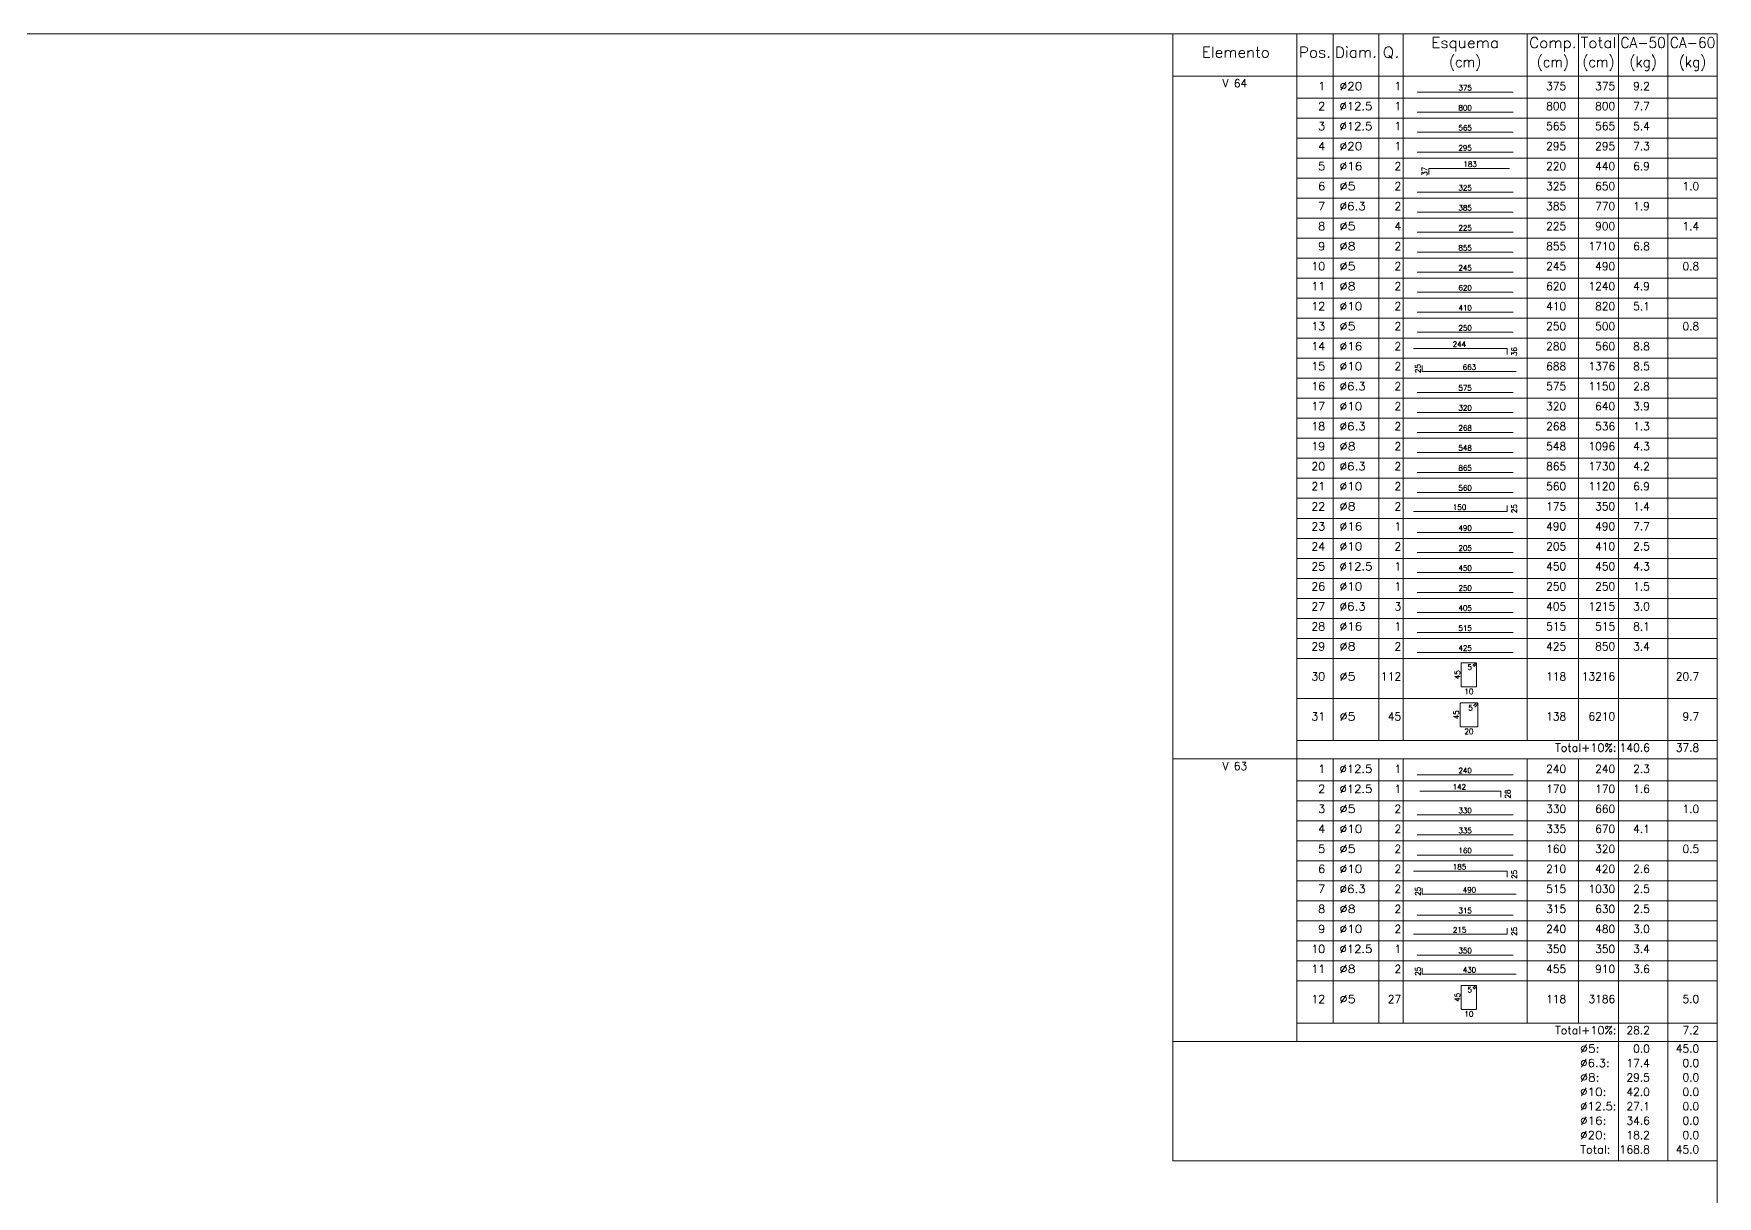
# Model space of a CAD drawing. Header units: millimetres. Extents: x 0 to 84, y 0 to 59.4.
# Drawn here: x 41.92 to 84, y 30.35 to 59.4 of the extents above; entities that cross this region are included whole.
import ezdxf
from ezdxf.enums import TextEntityAlignment as Align

# ---------------------------------------------------------------- set-up
doc = ezdxf.new("R2010")
doc.units = ezdxf.units.MM
for name, color, linetype, lineweight in [('DETALHES_TABELA', 7, 'Continuous', 9), ('QUAD_BORDA', 1, 'Continuous', 20), ('QUAD_LIMITES', 2, 'Continuous', 0), ('TABELAS', 1, 'Continuous', 0), ('TEXTO_TABELAS', 1, 'Continuous', 0), ('TEXTOS_COTAS_DETALHES_TABELA', 1, 'Continuous', 0)]:
    doc.layers.add(name, color=color, linetype=linetype, lineweight=lineweight)
doc.styles.add('CYPETXT', font='', dxfattribs={"height": 0.2})
doc.styles.get('CYPETXT').set_extended_font_data('romans')

msp = doc.modelspace()

# ---------------------------------------------------------------- linework, layer by layer
at = {"layer": 'DETALHES_TABELA'}
for points in [[(76.498, 57.938), (78.898, 57.938)], [(76.498, 57.438), (78.898, 57.438)], [(76.498, 56.938), (78.898, 56.938)], [(76.498, 56.438), (78.898, 56.438)], [(76.787, 55.885), (76.787, 56.035), (78.805, 56.035)], [(76.498, 55.438), (78.898, 55.438)], [(76.498, 54.938), (78.898, 54.938)], [(76.498, 54.438), (78.898, 54.438)], [(76.498, 53.938), (78.898, 53.938)], [(76.498, 53.438), (78.898, 53.438)], [(76.498, 52.938), (78.898, 52.938)], [(76.498, 52.438), (78.898, 52.438)], [(76.498, 51.938), (78.898, 51.938)], [(76.406, 51.532), (78.748, 51.532), (78.748, 51.382)], [(76.627, 51.107), (76.627, 50.957), (78.972, 50.957)], [(76.498, 50.438), (78.898, 50.438)], [(76.498, 49.938), (78.898, 49.938)], [(76.498, 49.438), (78.898, 49.438)], [(76.498, 48.938), (78.898, 48.938)], [(76.498, 48.438), (78.898, 48.438)], [(76.406, 47.457), (78.748, 47.457), (78.748, 47.607)], [(76.498, 47.938), (78.898, 47.938)], [(76.498, 46.938), (78.898, 46.938)], [(76.498, 46.438), (78.898, 46.438)], [(76.498, 45.938), (78.898, 45.938)], [(76.498, 45.438), (78.898, 45.438)], [(76.498, 44.938), (78.898, 44.938)], [(76.498, 44.438), (78.898, 44.438)], [(76.498, 43.938), (78.898, 43.938)], [(77.918, 43.587), (77.98, 43.648), (77.982, 43.651), (77.984, 43.654), (77.985, 43.658), (77.985, 43.662), (77.985, 43.666), (77.984, 43.669), (77.982, 43.672), (77.98, 43.675), (77.977, 43.678), (77.973, 43.679), (77.97, 43.681), (77.966, 43.681), (77.615, 43.681), (77.608, 43.679), (77.602, 43.675), (77.597, 43.669), (77.596, 43.662), (77.596, 43.1), (77.597, 43.093), (77.602, 43.086), (77.608, 43.082), (77.615, 43.081), (77.966, 43.081), (77.973, 43.082), (77.98, 43.086), (77.984, 43.093), (77.985, 43.1), (77.985, 43.662), (77.985, 43.666), (77.984, 43.669), (77.982, 43.672), (77.98, 43.675), (77.977, 43.678), (77.973, 43.679), (77.97, 43.681), (77.966, 43.681), (77.962, 43.681), (77.959, 43.679), (77.956, 43.678), (77.953, 43.675), (77.891, 43.614)], [(77.937, 42.573), (78.006, 42.643), (78.009, 42.646), (78.011, 42.65), (78.012, 42.654), (78.013, 42.658), (78.012, 42.662), (78.011, 42.666), (78.009, 42.67), (78.006, 42.673), (78.003, 42.676), (77.999, 42.678), (77.995, 42.679), (77.991, 42.68), (77.593, 42.68), (77.585, 42.678), (77.578, 42.673), (77.573, 42.666), (77.572, 42.658), (77.572, 42.101), (77.573, 42.093), (77.578, 42.086), (77.585, 42.081), (77.593, 42.08), (77.991, 42.08), (77.999, 42.081), (78.006, 42.086), (78.011, 42.093), (78.013, 42.101), (78.013, 42.658), (78.012, 42.662), (78.011, 42.666), (78.009, 42.67), (78.006, 42.673), (78.003, 42.676), (77.999, 42.678), (77.995, 42.679), (77.991, 42.68), (77.987, 42.679), (77.983, 42.678), (77.979, 42.676), (77.976, 42.673), (77.906, 42.604)], [(76.498, 40.878), (78.898, 40.878)], [(76.568, 40.475), (78.592, 40.475), (78.592, 40.325)], [(76.498, 39.878), (78.898, 39.878)], [(76.498, 39.378), (78.898, 39.378)], [(76.498, 38.878), (78.898, 38.878)], [(76.406, 38.472), (78.748, 38.472), (78.748, 38.322)], [(76.627, 38.047), (76.627, 37.897), (78.972, 37.897)], [(76.406, 36.897), (78.748, 36.897), (78.748, 37.047)], [(76.498, 37.378), (78.898, 37.378)], [(76.498, 36.378), (78.898, 36.378)], [(76.627, 36.047), (76.627, 35.897), (78.972, 35.897)], [(77.918, 35.527), (77.98, 35.588), (77.982, 35.591), (77.984, 35.594), (77.985, 35.598), (77.985, 35.602), (77.985, 35.606), (77.984, 35.609), (77.982, 35.612), (77.98, 35.615), (77.977, 35.618), (77.973, 35.619), (77.97, 35.621), (77.966, 35.621), (77.615, 35.621), (77.608, 35.619), (77.602, 35.615), (77.597, 35.609), (77.596, 35.602), (77.596, 35.04), (77.597, 35.033), (77.602, 35.026), (77.608, 35.022), (77.615, 35.021), (77.966, 35.021), (77.973, 35.022), (77.98, 35.026), (77.984, 35.033), (77.985, 35.04), (77.985, 35.602), (77.985, 35.606), (77.984, 35.609), (77.982, 35.612), (77.98, 35.615), (77.977, 35.618), (77.973, 35.619), (77.97, 35.621), (77.966, 35.621), (77.962, 35.621), (77.959, 35.619), (77.956, 35.618), (77.953, 35.615), (77.891, 35.554)]]:
    msp.add_lwpolyline(points, dxfattribs=at)
at = {"layer": 'QUAD_BORDA'}
msp.add_lwpolyline([(0, 0), (84, 0), (84, 59.4), (0, 59.4), (0, 0)], close=True, dxfattribs=at)
at = {"layer": 'QUAD_LIMITES'}
msp.add_lwpolyline([(0, 0), (84, 0), (84, 59.4), (0, 59.4), (0, 0)], close=True, dxfattribs=at)
at = {"layer": 'TABELAS'}
for p, q in [((70.392, 58.29), (70.392, 59.4)), ((70.392, 59.4), (84, 59.4)), ((73.492, 58.29), (73.492, 59.4)), ((74.396, 58.29), (74.396, 59.4)), ((75.544, 58.29), (75.544, 59.4)), ((76.148, 58.29), (76.148, 59.4)), ((79.248, 58.29), (79.248, 59.4)), ((80.532, 58.29), (80.532, 59.4)), ((81.528, 58.29), (81.528, 59.4)), ((82.764, 58.29), (82.764, 59.4)), ((84, 58.29), (84, 59.4)), ((70.392, 58.34), (84, 58.34)), ((70.392, 41.33), (70.392, 58.29)), ((73.492, 41.33), (73.492, 58.29)), ((74.396, 41.74), (74.396, 58.29)), ((75.544, 41.74), (75.544, 58.29)), ((76.148, 41.74), (76.148, 58.29)), ((79.248, 41.74), (79.248, 58.29)), ((80.532, 41.74), (80.532, 58.29)), ((81.528, 41.33), (81.528, 58.29)), ((82.764, 41.33), (82.764, 58.29)), ((84, 41.33), (84, 58.29)), ((73.492, 41.74), (84, 41.74)), ((70.392, 41.23), (70.392, 41.33)), ((70.392, 41.28), (84, 41.28)), ((73.492, 41.23), (73.492, 41.33)), ((74.396, 41.23), (74.396, 41.28)), ((75.544, 41.23), (75.544, 41.28)), ((76.148, 41.23), (76.148, 41.28)), ((79.248, 41.23), (79.248, 41.28)), ((80.532, 41.23), (80.532, 41.28)), ((81.528, 41.23), (81.528, 41.33)), ((82.764, 41.23), (82.764, 41.33)), ((84, 41.23), (84, 41.33)), ((70.392, 34.27), (70.392, 41.23)), ((73.492, 34.27), (73.492, 41.23)), ((74.396, 34.68), (74.396, 41.23)), ((75.544, 34.68), (75.544, 41.23)), ((76.148, 34.68), (76.148, 41.23)), ((79.248, 34.68), (79.248, 41.23)), ((80.532, 34.68), (80.532, 41.23)), ((81.528, 34.27), (81.528, 41.23)), ((82.764, 34.27), (82.764, 41.23)), ((84, 34.27), (84, 41.23)), ((73.492, 34.68), (84, 34.68)), ((70.392, 34.17), (70.392, 34.27)), ((70.392, 34.22), (84, 34.22)), ((70.392, 33.81), (70.392, 34.17)), ((73.492, 34.22), (73.492, 34.27)), ((81.528, 34.17), (81.528, 34.27)), ((81.528, 33.81), (81.528, 34.17)), ((82.764, 34.17), (82.764, 34.27)), ((82.764, 33.81), (82.764, 34.17)), ((84, 34.17), (84, 34.27)), ((84, 33.81), (84, 34.17)), ((70.392, 33.45), (70.392, 33.81)), ((81.528, 33.45), (81.528, 33.81)), ((82.764, 33.45), (82.764, 33.81)), ((84, 33.45), (84, 33.81)), ((70.392, 33.09), (70.392, 33.45)), ((81.528, 33.09), (81.528, 33.45)), ((82.764, 33.09), (82.764, 33.45)), ((84, 33.09), (84, 33.45)), ((70.392, 32.73), (70.392, 33.09)), ((81.528, 32.73), (81.528, 33.09)), ((82.764, 32.73), (82.764, 33.09)), ((84, 32.73), (84, 33.09)), ((70.392, 32.37), (70.392, 32.73)), ((81.528, 32.37), (81.528, 32.73)), ((82.764, 32.37), (82.764, 32.73)), ((84, 32.37), (84, 32.73)), ((70.392, 32.01), (70.392, 32.37)), ((70.392, 31.65), (70.392, 32.01)), ((81.528, 32.01), (81.528, 32.37)), ((81.528, 31.65), (81.528, 32.01)), ((82.764, 32.01), (82.764, 32.37)), ((82.764, 31.65), (82.764, 32.01)), ((84, 32.01), (84, 32.37)), ((84, 31.65), (84, 32.01)), ((70.392, 31.24), (70.392, 31.65)), ((81.528, 31.24), (81.528, 31.65)), ((82.764, 31.24), (82.764, 31.65)), ((84, 31.24), (84, 31.65)), ((70.392, 31.24), (84, 31.24))]:
    msp.add_line(p, q, dxfattribs=at)
at = {"layer": 'TEXTO_TABELAS'}
for p, q in [((73.492, 57.79), (84, 57.79)), ((73.492, 57.29), (84, 57.29)), ((73.492, 56.79), (84, 56.79)), ((73.492, 56.29), (84, 56.29)), ((73.492, 55.79), (84, 55.79)), ((73.492, 55.29), (84, 55.29)), ((73.492, 54.79), (84, 54.79)), ((73.492, 54.29), (84, 54.29)), ((73.492, 53.79), (84, 53.79)), ((73.492, 53.29), (84, 53.29)), ((73.492, 52.79), (84, 52.79)), ((73.492, 52.29), (84, 52.29)), ((73.492, 51.79), (84, 51.79)), ((73.492, 51.29), (84, 51.29)), ((73.492, 50.79), (84, 50.79)), ((73.492, 50.29), (84, 50.29)), ((73.492, 49.79), (84, 49.79)), ((73.492, 49.29), (84, 49.29)), ((73.492, 48.79), (84, 48.79)), ((73.492, 48.29), (84, 48.29)), ((73.492, 47.79), (84, 47.79)), ((73.492, 47.29), (84, 47.29)), ((73.492, 46.79), (84, 46.79)), ((73.492, 46.29), (84, 46.29)), ((73.492, 45.79), (84, 45.79)), ((73.492, 45.29), (84, 45.29)), ((73.492, 44.79), (84, 44.79)), ((73.492, 44.29), (84, 44.29)), ((73.492, 43.79), (84, 43.79)), ((73.492, 42.79), (84, 42.79)), ((73.492, 40.73), (84, 40.73)), ((73.492, 40.23), (84, 40.23)), ((73.492, 39.73), (84, 39.73)), ((73.492, 39.23), (84, 39.23)), ((73.492, 38.73), (84, 38.73)), ((73.492, 38.23), (84, 38.23)), ((73.492, 37.73), (84, 37.73)), ((73.492, 37.23), (84, 37.23)), ((73.492, 36.73), (84, 36.73)), ((73.492, 36.23), (84, 36.23)), ((73.492, 35.73), (84, 35.73))]:
    msp.add_line(p, q, dxfattribs=at)

# ---------------------------------------------------------------- texts
at = {"layer": 'TEXTO_TABELAS', "style": 'CYPETXT'}
for s, height, width, p, p2 in [('Elemento', 0.2667, 0.923378, (71.117, 58.803), (72.817, 58.803)), ('Pos.', 0.2667, 0.930268, (73.542, 58.803), (74.346, 58.803)), ('Diam.', 0.2667, 0.924488, (74.446, 58.803), (75.494, 58.803)), ('Q.', 0.2667, 1.025806, (75.634, 58.803), (76.058, 58.803)), ('Esquema', 0.2667, 0.93681, (76.85, 59.043), (78.546, 59.043)), ('Comp.', 0.2667, 0.895522, (79.298, 59.043), (80.482, 59.043)), ('Total', 0.2667, 0.935673, (80.582, 59.043), (81.478, 59.043)), ('CA-50', 0.2667, 0.813132, (81.578, 59.043), (82.714, 59.043)), ('CA-60', 0.2667, 0.813132, (82.814, 59.043), (83.95, 59.043)), ('(cm)', 0.2667, 0.819001, (77.298, 58.563), (78.098, 58.563)), ('(cm)', 0.2667, 0.819001, (79.49, 58.563), (80.29, 58.563)), ('(cm)', 0.2667, 0.819001, (80.63, 58.563), (81.43, 58.563)), ('(kg)', 0.2667, 0.827954, (81.804, 58.563), (82.488, 58.563)), ('(kg)', 0.2667, 0.827954, (83.04, 58.563), (83.724, 58.563)), ('V 64', 0.2, 0.816032, (71.631, 58.06), (72.252, 58.06)), ('1', 0.2, 0.872274, (74.028, 57.99), (74.196, 57.99)), ('%%c20', 0.2, 0.955414, (74.559, 57.99), (75.129, 57.99)), ('1', 0.2, 0.872274, (75.93, 57.99), (76.098, 57.99)), ('375', 0.2, 0.872274, (79.722, 57.99), (80.226, 57.99)), ('375', 0.2, 0.872274, (80.946, 57.99), (81.45, 57.99)), ('9.2', 0.2, 0.868127, (81.894, 57.99), (82.314, 57.99)), ('2', 0.2, 0.872274, (74.028, 57.49), (74.196, 57.49)), ('%%c12.5', 0.2, 0.925884, (74.559, 57.49), (75.381, 57.49)), ('1', 0.2, 0.872274, (75.93, 57.49), (76.098, 57.49)), ('800', 0.2, 0.872274, (79.722, 57.49), (80.226, 57.49)), ('800', 0.2, 0.872274, (80.946, 57.49), (81.45, 57.49)), ('7.7', 0.2, 0.868127, (81.894, 57.49), (82.314, 57.49)), ('3', 0.2, 0.872274, (74.028, 56.99), (74.196, 56.99)), ('%%c12.5', 0.2, 0.925884, (74.559, 56.99), (75.381, 56.99)), ('1', 0.2, 0.872274, (75.93, 56.99), (76.098, 56.99)), ('565', 0.2, 0.872274, (79.722, 56.99), (80.226, 56.99)), ('565', 0.2, 0.872274, (80.946, 56.99), (81.45, 56.99)), ('5.4', 0.2, 0.868127, (81.894, 56.99), (82.314, 56.99)), ('4', 0.2, 0.872274, (74.028, 56.49), (74.196, 56.49)), ('%%c20', 0.2, 0.955414, (74.559, 56.49), (75.129, 56.49)), ('1', 0.2, 0.872274, (75.93, 56.49), (76.098, 56.49)), ('295', 0.2, 0.872274, (79.722, 56.49), (80.226, 56.49)), ('295', 0.2, 0.872274, (80.946, 56.49), (81.45, 56.49)), ('7.3', 0.2, 0.868127, (81.894, 56.49), (82.314, 56.49)), ('5', 0.2, 0.872274, (74.028, 55.99), (74.196, 55.99)), ('%%c16', 0.2, 0.955414, (74.559, 55.99), (75.129, 55.99)), ('2', 0.2, 0.872274, (75.93, 55.99), (76.098, 55.99)), ('220', 0.2, 0.872274, (79.722, 55.99), (80.226, 55.99)), ('440', 0.2, 0.872274, (80.946, 55.99), (81.45, 55.99)), ('6.9', 0.2, 0.868127, (81.894, 55.99), (82.314, 55.99)), ('6', 0.2, 0.872274, (74.028, 55.49), (74.196, 55.49)), ('%%c5', 0.2, 0.99505, (74.559, 55.49), (74.961, 55.49)), ('2', 0.2, 0.872274, (75.93, 55.49), (76.098, 55.49)), ('325', 0.2, 0.872274, (79.722, 55.49), (80.226, 55.49)), ('650', 0.2, 0.872274, (80.946, 55.49), (81.45, 55.49)), ('1.0', 0.2, 0.868127, (83.13, 55.49), (83.55, 55.49)), ('7', 0.2, 0.872274, (74.028, 54.99), (74.196, 54.99)), ('%%c6.3', 0.2, 0.940736, (74.559, 54.99), (75.213, 54.99)), ('2', 0.2, 0.872274, (75.93, 54.99), (76.098, 54.99)), ('385', 0.2, 0.872274, (79.722, 54.99), (80.226, 54.99)), ('770', 0.2, 0.872274, (80.946, 54.99), (81.45, 54.99)), ('1.9', 0.2, 0.868127, (81.894, 54.99), (82.314, 54.99)), ('8', 0.2, 0.872274, (74.028, 54.49), (74.196, 54.49)), ('%%c5', 0.2, 0.99505, (74.559, 54.49), (74.961, 54.49)), ('4', 0.2, 0.872274, (75.93, 54.49), (76.098, 54.49)), ('225', 0.2, 0.872274, (79.722, 54.49), (80.226, 54.49)), ('900', 0.2, 0.872274, (80.946, 54.49), (81.45, 54.49)), ('1.4', 0.2, 0.868127, (83.13, 54.49), (83.55, 54.49)), ('9', 0.2, 0.872274, (74.028, 53.99), (74.196, 53.99)), ('%%c8', 0.2, 0.99505, (74.559, 53.99), (74.961, 53.99)), ('2', 0.2, 0.872274, (75.93, 53.99), (76.098, 53.99)), ('855', 0.2, 0.872274, (79.722, 53.99), (80.226, 53.99)), ('1710', 0.2, 0.872274, (80.778, 53.99), (81.45, 53.99)), ('6.8', 0.2, 0.868127, (81.894, 53.99), (82.314, 53.99)), ('10', 0.2, 0.872274, (73.86, 53.49), (74.196, 53.49)), ('%%c5', 0.2, 0.99505, (74.559, 53.49), (74.961, 53.49)), ('2', 0.2, 0.872274, (75.93, 53.49), (76.098, 53.49)), ('245', 0.2, 0.872274, (79.722, 53.49), (80.226, 53.49)), ('490', 0.2, 0.872274, (80.946, 53.49), (81.45, 53.49)), ('0.8', 0.2, 0.868127, (83.13, 53.49), (83.55, 53.49)), ('11', 0.2, 0.872274, (73.86, 52.99), (74.196, 52.99)), ('%%c8', 0.2, 0.99505, (74.559, 52.99), (74.961, 52.99)), ('2', 0.2, 0.872274, (75.93, 52.99), (76.098, 52.99)), ('620', 0.2, 0.872274, (79.722, 52.99), (80.226, 52.99)), ('1240', 0.2, 0.872274, (80.778, 52.99), (81.45, 52.99)), ('4.9', 0.2, 0.868127, (81.894, 52.99), (82.314, 52.99)), ('12', 0.2, 0.872274, (73.86, 52.49), (74.196, 52.49)), ('%%c10', 0.2, 0.955414, (74.559, 52.49), (75.129, 52.49)), ('2', 0.2, 0.872274, (75.93, 52.49), (76.098, 52.49)), ('410', 0.2, 0.872274, (79.722, 52.49), (80.226, 52.49)), ('820', 0.2, 0.872274, (80.946, 52.49), (81.45, 52.49)), ('5.1', 0.2, 0.868127, (81.894, 52.49), (82.314, 52.49)), ('13', 0.2, 0.872274, (73.86, 51.99), (74.196, 51.99)), ('%%c5', 0.2, 0.99505, (74.559, 51.99), (74.961, 51.99)), ('2', 0.2, 0.872274, (75.93, 51.99), (76.098, 51.99)), ('250', 0.2, 0.872274, (79.722, 51.99), (80.226, 51.99)), ('500', 0.2, 0.872274, (80.946, 51.99), (81.45, 51.99)), ('0.8', 0.2, 0.868127, (83.13, 51.99), (83.55, 51.99)), ('14', 0.2, 0.872274, (73.86, 51.49), (74.196, 51.49)), ('%%c16', 0.2, 0.955414, (74.559, 51.49), (75.129, 51.49)), ('2', 0.2, 0.872274, (75.93, 51.49), (76.098, 51.49)), ('280', 0.2, 0.872274, (79.722, 51.49), (80.226, 51.49)), ('560', 0.2, 0.872274, (80.946, 51.49), (81.45, 51.49)), ('8.8', 0.2, 0.868127, (81.894, 51.49), (82.314, 51.49)), ('15', 0.2, 0.872274, (73.86, 50.99), (74.196, 50.99)), ('%%c10', 0.2, 0.955414, (74.559, 50.99), (75.129, 50.99)), ('2', 0.2, 0.872274, (75.93, 50.99), (76.098, 50.99)), ('688', 0.2, 0.872274, (79.722, 50.99), (80.226, 50.99)), ('1376', 0.2, 0.872274, (80.778, 50.99), (81.45, 50.99)), ('8.5', 0.2, 0.868127, (81.894, 50.99), (82.314, 50.99)), ('16', 0.2, 0.872274, (73.86, 50.49), (74.196, 50.49)), ('%%c6.3', 0.2, 0.940736, (74.559, 50.49), (75.213, 50.49)), ('2', 0.2, 0.872274, (75.93, 50.49), (76.098, 50.49)), ('575', 0.2, 0.872274, (79.722, 50.49), (80.226, 50.49)), ('1150', 0.2, 0.872274, (80.778, 50.49), (81.45, 50.49)), ('2.8', 0.2, 0.868127, (81.894, 50.49), (82.314, 50.49)), ('17', 0.2, 0.872274, (73.86, 49.99), (74.196, 49.99)), ('%%c10', 0.2, 0.955414, (74.559, 49.99), (75.129, 49.99)), ('2', 0.2, 0.872274, (75.93, 49.99), (76.098, 49.99)), ('320', 0.2, 0.872274, (79.722, 49.99), (80.226, 49.99)), ('640', 0.2, 0.872274, (80.946, 49.99), (81.45, 49.99)), ('3.9', 0.2, 0.868127, (81.894, 49.99), (82.314, 49.99)), ('18', 0.2, 0.872274, (73.86, 49.49), (74.196, 49.49)), ('%%c6.3', 0.2, 0.940736, (74.559, 49.49), (75.213, 49.49)), ('2', 0.2, 0.872274, (75.93, 49.49), (76.098, 49.49)), ('268', 0.2, 0.872274, (79.722, 49.49), (80.226, 49.49)), ('536', 0.2, 0.872274, (80.946, 49.49), (81.45, 49.49)), ('1.3', 0.2, 0.868127, (81.894, 49.49), (82.314, 49.49)), ('19', 0.2, 0.872274, (73.86, 48.99), (74.196, 48.99)), ('%%c8', 0.2, 0.99505, (74.559, 48.99), (74.961, 48.99)), ('2', 0.2, 0.872274, (75.93, 48.99), (76.098, 48.99)), ('548', 0.2, 0.872274, (79.722, 48.99), (80.226, 48.99)), ('1096', 0.2, 0.872274, (80.778, 48.99), (81.45, 48.99)), ('4.3', 0.2, 0.868127, (81.894, 48.99), (82.314, 48.99)), ('20', 0.2, 0.872274, (73.86, 48.49), (74.196, 48.49)), ('%%c6.3', 0.2, 0.940736, (74.559, 48.49), (75.213, 48.49)), ('2', 0.2, 0.872274, (75.93, 48.49), (76.098, 48.49)), ('865', 0.2, 0.872274, (79.722, 48.49), (80.226, 48.49)), ('1730', 0.2, 0.872274, (80.778, 48.49), (81.45, 48.49)), ('4.2', 0.2, 0.868127, (81.894, 48.49), (82.314, 48.49)), ('21', 0.2, 0.872274, (73.86, 47.99), (74.196, 47.99)), ('%%c10', 0.2, 0.955414, (74.559, 47.99), (75.129, 47.99)), ('2', 0.2, 0.872274, (75.93, 47.99), (76.098, 47.99)), ('560', 0.2, 0.872274, (79.722, 47.99), (80.226, 47.99)), ('1120', 0.2, 0.872274, (80.778, 47.99), (81.45, 47.99)), ('6.9', 0.2, 0.868127, (81.894, 47.99), (82.314, 47.99)), ('22', 0.2, 0.872274, (73.86, 47.49), (74.196, 47.49)), ('%%c8', 0.2, 0.99505, (74.559, 47.49), (74.961, 47.49)), ('2', 0.2, 0.872274, (75.93, 47.49), (76.098, 47.49)), ('175', 0.2, 0.872274, (79.722, 47.49), (80.226, 47.49)), ('350', 0.2, 0.872274, (80.946, 47.49), (81.45, 47.49)), ('1.4', 0.2, 0.868127, (81.894, 47.49), (82.314, 47.49)), ('23', 0.2, 0.872274, (73.86, 46.99), (74.196, 46.99)), ('%%c16', 0.2, 0.955414, (74.559, 46.99), (75.129, 46.99)), ('1', 0.2, 0.872274, (75.93, 46.99), (76.098, 46.99)), ('490', 0.2, 0.872274, (79.722, 46.99), (80.226, 46.99)), ('490', 0.2, 0.872274, (80.946, 46.99), (81.45, 46.99)), ('7.7', 0.2, 0.868127, (81.894, 46.99), (82.314, 46.99)), ('24', 0.2, 0.872274, (73.86, 46.49), (74.196, 46.49)), ('%%c10', 0.2, 0.955414, (74.559, 46.49), (75.129, 46.49)), ('2', 0.2, 0.872274, (75.93, 46.49), (76.098, 46.49)), ('205', 0.2, 0.872274, (79.722, 46.49), (80.226, 46.49)), ('410', 0.2, 0.872274, (80.946, 46.49), (81.45, 46.49)), ('2.5', 0.2, 0.868127, (81.894, 46.49), (82.314, 46.49)), ('25', 0.2, 0.872274, (73.86, 45.99), (74.196, 45.99)), ('%%c12.5', 0.2, 0.925884, (74.559, 45.99), (75.381, 45.99)), ('1', 0.2, 0.872274, (75.93, 45.99), (76.098, 45.99)), ('450', 0.2, 0.872274, (79.722, 45.99), (80.226, 45.99)), ('450', 0.2, 0.872274, (80.946, 45.99), (81.45, 45.99)), ('4.3', 0.2, 0.868127, (81.894, 45.99), (82.314, 45.99)), ('26', 0.2, 0.872274, (73.86, 45.49), (74.196, 45.49)), ('%%c10', 0.2, 0.955414, (74.559, 45.49), (75.129, 45.49)), ('1', 0.2, 0.872274, (75.93, 45.49), (76.098, 45.49)), ('250', 0.2, 0.872274, (79.722, 45.49), (80.226, 45.49)), ('250', 0.2, 0.872274, (80.946, 45.49), (81.45, 45.49)), ('1.5', 0.2, 0.868127, (81.894, 45.49), (82.314, 45.49)), ('27', 0.2, 0.872274, (73.86, 44.99), (74.196, 44.99)), ('%%c6.3', 0.2, 0.940736, (74.559, 44.99), (75.213, 44.99)), ('3', 0.2, 0.872274, (75.93, 44.99), (76.098, 44.99)), ('405', 0.2, 0.872274, (79.722, 44.99), (80.226, 44.99)), ('1215', 0.2, 0.872274, (80.778, 44.99), (81.45, 44.99)), ('3.0', 0.2, 0.868127, (81.894, 44.99), (82.314, 44.99)), ('28', 0.2, 0.872274, (73.86, 44.49), (74.196, 44.49)), ('%%c16', 0.2, 0.955414, (74.559, 44.49), (75.129, 44.49)), ('1', 0.2, 0.872274, (75.93, 44.49), (76.098, 44.49)), ('515', 0.2, 0.872274, (79.722, 44.49), (80.226, 44.49)), ('515', 0.2, 0.872274, (80.946, 44.49), (81.45, 44.49)), ('8.1', 0.2, 0.868127, (81.894, 44.49), (82.314, 44.49)), ('29', 0.2, 0.872274, (73.86, 43.99), (74.196, 43.99)), ('%%c8', 0.2, 0.99505, (74.559, 43.99), (74.961, 43.99)), ('2', 0.2, 0.872274, (75.93, 43.99), (76.098, 43.99)), ('425', 0.2, 0.872274, (79.722, 43.99), (80.226, 43.99)), ('850', 0.2, 0.872274, (80.946, 43.99), (81.45, 43.99)), ('3.4', 0.2, 0.868127, (81.894, 43.99), (82.314, 43.99)), ('30', 0.2, 0.872274, (73.86, 43.24), (74.196, 43.24)), ('%%c5', 0.2, 0.99505, (74.559, 43.24), (74.961, 43.24)), ('112', 0.2, 0.872274, (75.594, 43.24), (76.098, 43.24)), ('118', 0.2, 0.872274, (79.722, 43.24), (80.226, 43.24)), ('13216', 0.2, 0.872274, (80.61, 43.24), (81.45, 43.24)), ('20.7', 0.2, 0.869308, (82.962, 43.24), (83.55, 43.24)), ('31', 0.2, 0.872274, (73.86, 42.24), (74.196, 42.24)), ('%%c5', 0.2, 0.99505, (74.559, 42.24), (74.961, 42.24)), ('45', 0.2, 0.872274, (75.762, 42.24), (76.098, 42.24)), ('138', 0.2, 0.872274, (79.722, 42.24), (80.226, 42.24)), ('6210', 0.2, 0.872274, (80.778, 42.24), (81.45, 42.24)), ('9.7', 0.2, 0.868127, (83.13, 42.24), (83.55, 42.24)), ('Total+10%:', 0.2, 0.906671, (79.945, 41.46), (81.478, 41.46)), ('140.6', 0.2, 0.869965, (81.558, 41.46), (82.314, 41.46)), ('37.8', 0.2, 0.869308, (82.962, 41.46), (83.55, 41.46)), ('V 63', 0.2, 0.816032, (71.631, 41), (72.252, 41)), ('1', 0.2, 0.872274, (74.028, 40.93), (74.196, 40.93)), ('%%c12.5', 0.2, 0.925884, (74.559, 40.93), (75.381, 40.93)), ('1', 0.2, 0.872274, (75.93, 40.93), (76.098, 40.93)), ('240', 0.2, 0.872274, (79.722, 40.93), (80.226, 40.93)), ('240', 0.2, 0.872274, (80.946, 40.93), (81.45, 40.93)), ('2.3', 0.2, 0.868127, (81.894, 40.93), (82.314, 40.93)), ('2', 0.2, 0.872274, (74.028, 40.43), (74.196, 40.43)), ('%%c12.5', 0.2, 0.925884, (74.559, 40.43), (75.381, 40.43)), ('1', 0.2, 0.872274, (75.93, 40.43), (76.098, 40.43)), ('170', 0.2, 0.872274, (79.722, 40.43), (80.226, 40.43)), ('170', 0.2, 0.872274, (80.946, 40.43), (81.45, 40.43)), ('1.6', 0.2, 0.868127, (81.894, 40.43), (82.314, 40.43)), ('3', 0.2, 0.872274, (74.028, 39.93), (74.196, 39.93)), ('%%c5', 0.2, 0.99505, (74.559, 39.93), (74.961, 39.93)), ('2', 0.2, 0.872274, (75.93, 39.93), (76.098, 39.93)), ('330', 0.2, 0.872274, (79.722, 39.93), (80.226, 39.93)), ('660', 0.2, 0.872274, (80.946, 39.93), (81.45, 39.93)), ('1.0', 0.2, 0.868127, (83.13, 39.93), (83.55, 39.93)), ('4', 0.2, 0.872274, (74.028, 39.43), (74.196, 39.43)), ('%%c10', 0.2, 0.955414, (74.559, 39.43), (75.129, 39.43)), ('2', 0.2, 0.872274, (75.93, 39.43), (76.098, 39.43)), ('335', 0.2, 0.872274, (79.722, 39.43), (80.226, 39.43)), ('670', 0.2, 0.872274, (80.946, 39.43), (81.45, 39.43)), ('4.1', 0.2, 0.868127, (81.894, 39.43), (82.314, 39.43)), ('5', 0.2, 0.872274, (74.028, 38.93), (74.196, 38.93)), ('%%c5', 0.2, 0.99505, (74.559, 38.93), (74.961, 38.93)), ('2', 0.2, 0.872274, (75.93, 38.93), (76.098, 38.93)), ('160', 0.2, 0.872274, (79.722, 38.93), (80.226, 38.93)), ('320', 0.2, 0.872274, (80.946, 38.93), (81.45, 38.93)), ('0.5', 0.2, 0.868127, (83.13, 38.93), (83.55, 38.93)), ('6', 0.2, 0.872274, (74.028, 38.43), (74.196, 38.43)), ('%%c10', 0.2, 0.955414, (74.559, 38.43), (75.129, 38.43)), ('2', 0.2, 0.872274, (75.93, 38.43), (76.098, 38.43)), ('210', 0.2, 0.872274, (79.722, 38.43), (80.226, 38.43)), ('420', 0.2, 0.872274, (80.946, 38.43), (81.45, 38.43)), ('2.6', 0.2, 0.868127, (81.894, 38.43), (82.314, 38.43)), ('7', 0.2, 0.872274, (74.028, 37.93), (74.196, 37.93)), ('%%c6.3', 0.2, 0.940736, (74.559, 37.93), (75.213, 37.93)), ('2', 0.2, 0.872274, (75.93, 37.93), (76.098, 37.93)), ('515', 0.2, 0.872274, (79.722, 37.93), (80.226, 37.93)), ('1030', 0.2, 0.872274, (80.778, 37.93), (81.45, 37.93)), ('2.5', 0.2, 0.868127, (81.894, 37.93), (82.314, 37.93)), ('8', 0.2, 0.872274, (74.028, 37.43), (74.196, 37.43)), ('%%c8', 0.2, 0.99505, (74.559, 37.43), (74.961, 37.43)), ('2', 0.2, 0.872274, (75.93, 37.43), (76.098, 37.43)), ('315', 0.2, 0.872274, (79.722, 37.43), (80.226, 37.43)), ('630', 0.2, 0.872274, (80.946, 37.43), (81.45, 37.43)), ('2.5', 0.2, 0.868127, (81.894, 37.43), (82.314, 37.43)), ('9', 0.2, 0.872274, (74.028, 36.93), (74.196, 36.93)), ('%%c10', 0.2, 0.955414, (74.559, 36.93), (75.129, 36.93)), ('2', 0.2, 0.872274, (75.93, 36.93), (76.098, 36.93)), ('240', 0.2, 0.872274, (79.722, 36.93), (80.226, 36.93)), ('480', 0.2, 0.872274, (80.946, 36.93), (81.45, 36.93)), ('3.0', 0.2, 0.868127, (81.894, 36.93), (82.314, 36.93)), ('10', 0.2, 0.872274, (73.86, 36.43), (74.196, 36.43)), ('%%c12.5', 0.2, 0.925884, (74.559, 36.43), (75.381, 36.43)), ('1', 0.2, 0.872274, (75.93, 36.43), (76.098, 36.43)), ('350', 0.2, 0.872274, (79.722, 36.43), (80.226, 36.43)), ('350', 0.2, 0.872274, (80.946, 36.43), (81.45, 36.43)), ('3.4', 0.2, 0.868127, (81.894, 36.43), (82.314, 36.43)), ('11', 0.2, 0.872274, (73.86, 35.93), (74.196, 35.93)), ('%%c8', 0.2, 0.99505, (74.559, 35.93), (74.961, 35.93)), ('2', 0.2, 0.872274, (75.93, 35.93), (76.098, 35.93)), ('455', 0.2, 0.872274, (79.722, 35.93), (80.226, 35.93)), ('910', 0.2, 0.872274, (80.946, 35.93), (81.45, 35.93)), ('3.6', 0.2, 0.868127, (81.894, 35.93), (82.314, 35.93)), ('12', 0.2, 0.872274, (73.86, 35.18), (74.196, 35.18)), ('%%c5', 0.2, 0.99505, (74.559, 35.18), (74.961, 35.18)), ('27', 0.2, 0.872274, (75.762, 35.18), (76.098, 35.18)), ('118', 0.2, 0.872274, (79.722, 35.18), (80.226, 35.18)), ('3186', 0.2, 0.872274, (80.778, 35.18), (81.45, 35.18)), ('5.0', 0.2, 0.868127, (83.13, 35.18), (83.55, 35.18)), ('Total+10%:', 0.2, 0.906671, (79.945, 34.4), (81.478, 34.4)), ('28.2', 0.2, 0.869308, (81.726, 34.4), (82.314, 34.4)), ('7.2', 0.2, 0.868127, (83.13, 34.4), (83.55, 34.4)), ('%%c5:', 0.2, 0.966972, (80.572, 33.94), (81.058, 33.94)), ('0.0', 0.2, 0.868127, (81.894, 33.94), (82.314, 33.94)), ('45.0', 0.2, 0.869308, (82.962, 33.94), (83.55, 33.94)), ('%%c6.3:', 0.2, 0.929705, (80.572, 33.58), (81.31, 33.58)), ('17.4', 0.2, 0.869308, (81.726, 33.58), (82.314, 33.58)), ('0.0', 0.2, 0.868127, (83.13, 33.58), (83.55, 33.58)), ('%%c8:', 0.2, 0.966972, (80.572, 33.22), (81.058, 33.22)), ('29.5', 0.2, 0.869308, (81.726, 33.22), (82.314, 33.22)), ('0.0', 0.2, 0.868127, (83.13, 33.22), (83.55, 33.22)), ('%%c10:', 0.2, 0.940736, (80.572, 32.86), (81.226, 32.86)), ('42.0', 0.2, 0.869308, (81.726, 32.86), (82.314, 32.86)), ('0.0', 0.2, 0.868127, (83.13, 32.86), (83.55, 32.86)), ('%%c12.5:', 0.2, 0.918491, (80.572, 32.5), (81.478, 32.5)), ('27.1', 0.2, 0.869308, (81.726, 32.5), (82.314, 32.5)), ('0.0', 0.2, 0.868127, (83.13, 32.5), (83.55, 32.5)), ('%%c16:', 0.2, 0.940736, (80.572, 32.14), (81.226, 32.14)), ('%%c20:', 0.2, 0.940736, (80.572, 31.78), (81.226, 31.78)), ('34.6', 0.2, 0.869308, (81.726, 32.14), (82.314, 32.14)), ('18.2', 0.2, 0.869308, (81.726, 31.78), (82.314, 31.78)), ('0.0', 0.2, 0.868127, (83.13, 32.14), (83.55, 32.14)), ('0.0', 0.2, 0.868127, (83.13, 31.78), (83.55, 31.78)), ('Total:', 0.2, 0.925563, (80.572, 31.42), (81.328, 31.42)), ('168.8', 0.2, 0.869965, (81.558, 31.42), (82.314, 31.42)), ('45.0', 0.2, 0.869308, (82.962, 31.42), (83.55, 31.42))]:
    msp.add_text(s, height=height, dxfattribs=dict(at, width=width)).set_placement(p, p2, align=Align.FIT)
at = {"layer": 'TEXTOS_COTAS_DETALHES_TABELA', "style": 'CYPETXT', "width": 0.872274}
for s, height, p, p2 in [('375', 0.1333, (77.53, 57.982), (77.866, 57.982)), ('800', 0.1333, (77.53, 57.482), (77.866, 57.482)), ('565', 0.1333, (77.53, 56.982), (77.866, 56.982)), ('295', 0.1333, (77.53, 56.482), (77.866, 56.482)), ('183', 0.1333, (77.654, 56.072), (77.99, 56.072)), ('325', 0.1333, (77.53, 55.482), (77.866, 55.482)), ('385', 0.1333, (77.53, 54.982), (77.866, 54.982)), ('225', 0.1333, (77.53, 54.482), (77.866, 54.482)), ('855', 0.1333, (77.53, 53.982), (77.866, 53.982)), ('245', 0.1333, (77.53, 53.482), (77.866, 53.482)), ('620', 0.1333, (77.53, 52.982), (77.866, 52.982)), ('410', 0.1333, (77.53, 52.482), (77.866, 52.482)), ('250', 0.1333, (77.53, 51.982), (77.866, 51.982)), ('244', 0.1333, (77.386, 51.575), (77.722, 51.575)), ('663', 0.1333, (77.637, 51), (77.973, 51)), ('575', 0.1333, (77.53, 50.482), (77.866, 50.482)), ('320', 0.1333, (77.53, 49.982), (77.866, 49.982)), ('268', 0.1333, (77.53, 49.482), (77.866, 49.482)), ('548', 0.1333, (77.53, 48.982), (77.866, 48.982)), ('865', 0.1333, (77.53, 48.482), (77.866, 48.482)), ('560', 0.1333, (77.53, 47.982), (77.866, 47.982)), ('150', 0.1333, (77.39, 47.5), (77.726, 47.5)), ('490', 0.1333, (77.53, 46.982), (77.866, 46.982)), ('205', 0.1333, (77.53, 46.482), (77.866, 46.482)), ('450', 0.1333, (77.53, 45.982), (77.866, 45.982)), ('250', 0.1333, (77.53, 45.482), (77.866, 45.482)), ('405', 0.1333, (77.53, 44.982), (77.866, 44.982)), ('515', 0.1333, (77.53, 44.482), (77.866, 44.482)), ('425', 0.1333, (77.53, 43.982), (77.866, 43.982)), ('5', 0.133, (77.756, 43.504), (77.868, 43.504)), ('10', 0.1333, (77.679, 42.899), (77.903, 42.899)), ('5', 0.133, (77.775, 42.49), (77.887, 42.49)), ('20', 0.1333, (77.68, 41.9), (77.904, 41.9)), ('240', 0.1333, (77.53, 40.922), (77.866, 40.922)), ('142', 0.1333, (77.385, 40.512), (77.721, 40.512)), ('330', 0.1333, (77.53, 39.922), (77.866, 39.922)), ('335', 0.1333, (77.53, 39.422), (77.866, 39.422)), ('160', 0.1333, (77.53, 38.922), (77.866, 38.922)), ('185', 0.1333, (77.39, 38.515), (77.726, 38.515)), ('490', 0.1333, (77.636, 37.94), (77.972, 37.94)), ('315', 0.1333, (77.53, 37.422), (77.866, 37.422)), ('215', 0.1333, (77.392, 36.94), (77.728, 36.94)), ('350', 0.1333, (77.53, 36.422), (77.866, 36.422)), ('430', 0.1333, (77.638, 35.94), (77.974, 35.94)), ('5', 0.133, (77.756, 35.444), (77.868, 35.444)), ('10', 0.1333, (77.679, 34.839), (77.903, 34.839))]:
    msp.add_text(s, height=height, dxfattribs=at).set_placement(p, p2, align=Align.FIT)
for s, p, p2 in [('37', (76.751, 55.848), (76.751, 56.072)), ('36', (78.99, 51.345), (78.99, 51.569)), ('25', (76.584, 50.92), (76.584, 51.144)), ('25', (78.99, 47.42), (78.99, 47.644)), ('45', (77.571, 43.269), (77.571, 43.493)), ('45', (77.543, 42.268), (77.543, 42.492)), ('28', (78.828, 40.288), (78.828, 40.512)), ('25', (78.99, 38.285), (78.99, 38.509)), ('25', (76.584, 37.86), (76.584, 38.084)), ('25', (78.99, 36.86), (78.99, 37.084)), ('25', (76.584, 35.86), (76.584, 36.084)), ('45', (77.571, 35.209), (77.571, 35.433))]:
    msp.add_text(s, height=0.1333, rotation=90, dxfattribs=at).set_placement(p, p2, align=Align.FIT)

doc.saveas('drawing.dxf')
